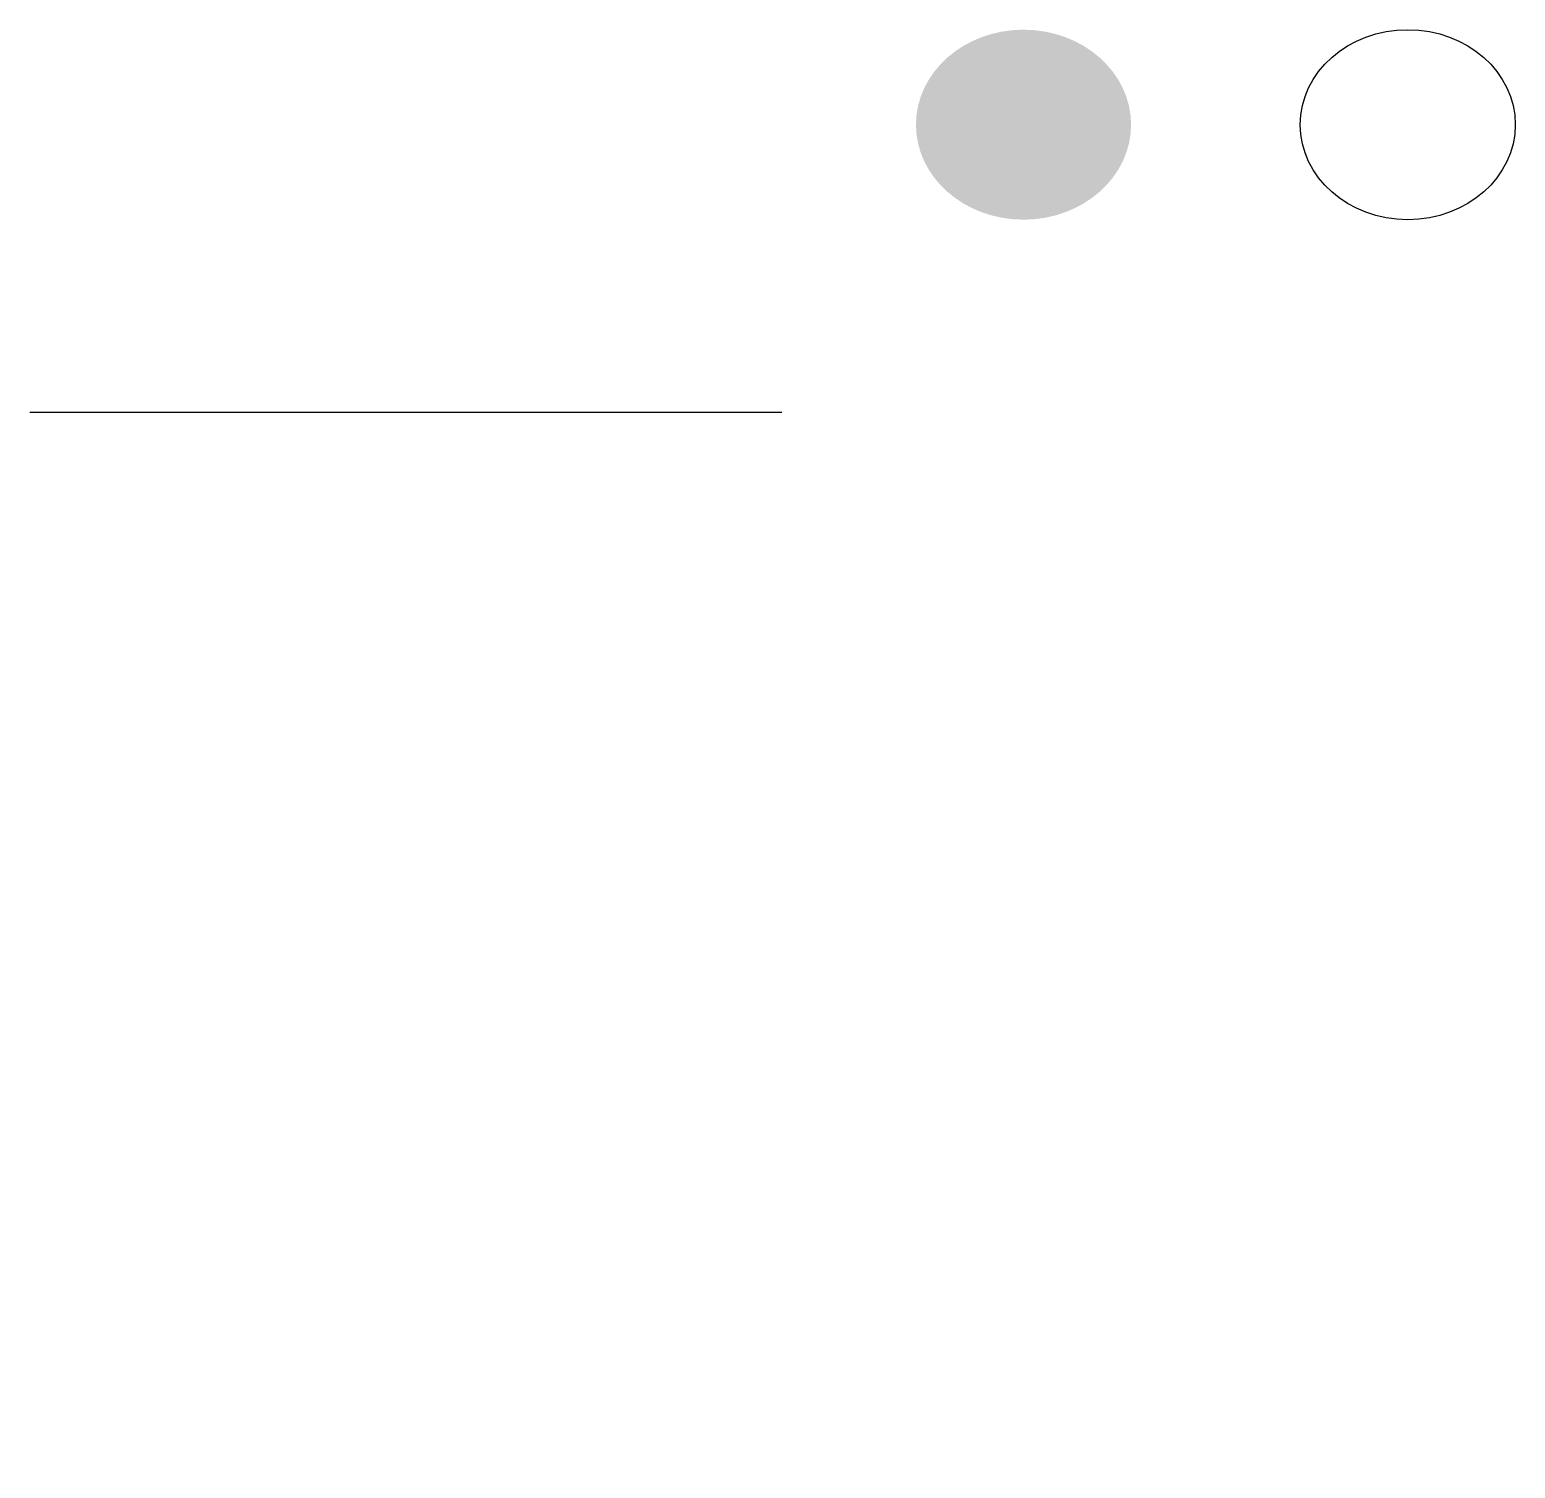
# Model space of a CAD drawing. Header units: millimetres. Extents: x 171 to 462, y 0 to 281.
import ezdxf

# ---------------------------------------------------------------- set-up
doc = ezdxf.new("R2010")
doc.units = ezdxf.units.MM
doc.header["$MEASUREMENT"] = 0

# ---------------------------------------------------------------- blocks, each defined once
blk = doc.blocks.new('A$Cd3844c5d')
at = {"linetype": 'Continuous', "extrusion": (0.707107, -0.707107, 7.06983e-17)}
h = blk.add_hatch(color=8, dxfattribs=at)
edge = h.paths.add_edge_path()
edge.add_ellipse((-136.09, -262.75), major_axis=(29.74, 0), ratio=0.624609, start_angle=0, end_angle=360, ccw=False)
blk.add_ellipse((-21.11, -171.36, -262.75), major_axis=(21.03, 21.03), ratio=0.624609, start_param=3.141593, end_param=9.424778, dxfattribs=at)

msp = doc.modelspace()

# ---------------------------------------------------------------- linework, layer by layer
at = {"extrusion": (0, -1, 0)}
msp.add_line((171.46, 206.5, -28.54), (318.54, 206.5, 118.54), dxfattribs=at)

# ---------------------------------------------------------------- block references
msp.add_blockref('A$Cd3844c5d', (462, 207.5), dxfattribs=at)

doc.saveas('drawing.dxf')
